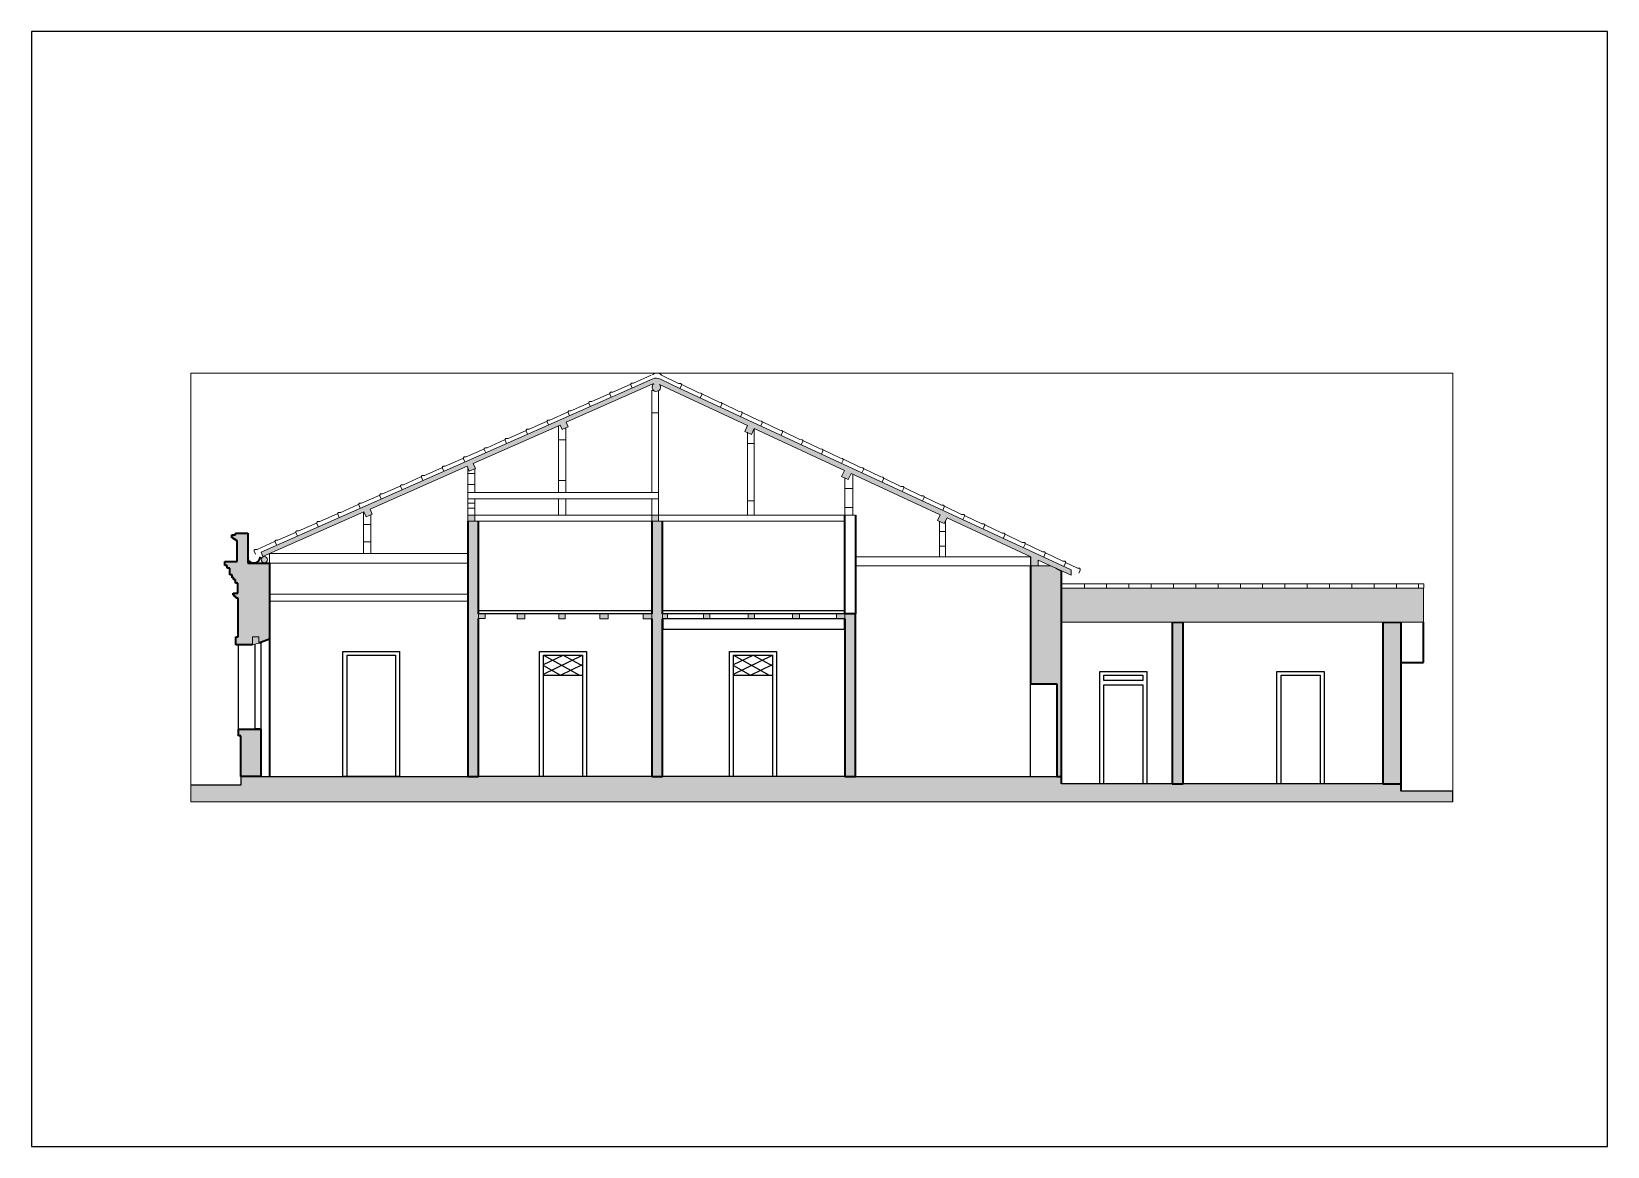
# Paper-space layout 'Layout1' of a CAD drawing. Header units: millimetres. Extents: x 21 to 318, y 103 to 313.
# The model-space entities are those that its viewports show. They can reach past a viewport. Long polylines and large blocks are cut down to what shows.
import ezdxf

# ---------------------------------------------------------------- set-up
doc = ezdxf.new("R2010")
doc.units = ezdxf.units.MM
for name, color, linetype, lineweight in [('A-ALV-___-___-EXI', 250, 'Continuous', 35), ('A-BAS-___-___-EXI', 250, 'Continuous', 25), ('A-COB-___-___-EXI', 250, 'Continuous', 13), ('A-JAN-___-___-EXI', 250, 'Continuous', 25), ('A-PIS-___-___-EXI', 250, 'Continuous', 25), ('A-POR-___-___-EXI', 250, 'Continuous', 25)]:
    doc.layers.add(name, color=color, linetype=linetype, lineweight=lineweight)

# ---------------------------------------------------------------- blocks, each defined once
blk = doc.blocks.new('A4 HORIZONTAL - A4-22878583-Não nomeada')
at = {"layer": 'A-JAN-___-___-EXI'}
for p, q in [((317.79, 313), (20.79, 313)), ((20.79, 313), (20.79, 103)), ((317.79, 103), (317.79, 313)), ((20.79, 103), (317.79, 103))]:
    blk.add_line(p, q, dxfattribs=at)

msp = doc.modelspace()

# ---------------------------------------------------------------- hatches: boundary and pattern name
at = {"layer": 'A-ALV-___-___-EXI'}
h = msp.add_hatch(color=11, dxfattribs=at)
h.paths.add_polyline_path([(-35541, -21032), (-35541, -17998), (-35888, -17998), (-35888, -21032)])
h.paths.add_polyline_path([(-39649, -21032), (-39649, -17998), (-39858, -17998), (-39858, -21032)])
h.paths.add_polyline_path([(-42027, -20895), (-41941, -20895), (-41941, -17035), (-42046, -16973), (-42149, -16926), (-42527, -16926), (-42527, -19146), (-42027, -19146)])
h.paths.add_polyline_path([(-45823, -20895), (-45823, -17828), (-46023, -17828), (-46023, -20895)])
h.paths.add_polyline_path([(-49663, -20895), (-49463, -20895), (-49463, -16088), (-49663, -16088), (-49663, -17924)])
h.paths.add_polyline_path([(-53127, -20895), (-52927, -20895), (-52927, -16088), (-53127, -16088), (-53127, -18060)])
h.paths.add_polyline_path([(-57030, -20895), (-57030, -20005), (-57453, -20005), (-57453, -20127), (-57410, -20127), (-57410, -20895)])
h.paths.add_polyline_path([(-57189, -18413), (-57189, -18266), (-57069, -18266), (-57069, -18381), (-56869, -18308), (-56869, -16874), (-57273, -16874), (-57273, -16310), (-57509, -16310), (-57509, -16340), (-57574, -16340), (-57574, -16400), (-57544, -16400), (-57544, -16425), (-57509, -16425), (-57509, -16450), (-57479, -16450), (-57479, -16843), (-57711, -16843), (-57711, -16919), (-57664, -16919), (-57664, -16973), (-57616, -16973), (-57616, -17094), (-57569, -17094), (-57569, -17150), (-57539, -17150), (-57539, -17190), (-57509, -17190), (-57509, -17254), (-57464, -17254), (-57464, -17443), (-57549, -17443), (-57549, -17477), (-57524, -17477), (-57524, -17509), (-57494, -17509), (-57494, -17536), (-57459, -17536), (-57459, -18266), (-57504, -18266), (-57504, -18413)])
at = {"layer": 'A-BAS-___-___-EXI', "true_color": 0xcb9898}
msp.add_hatch(color=253, dxfattribs=at).paths.add_polyline_path([(-39858, -21372), (-34569, -21372), (-34569, -21171), (-35541, -21171), (-35541, -21032), (-41941, -21032), (-41941, -20895), (-57410, -20895), (-57410, -21056), (-58347, -21056), (-58347, -21372), (-39881, -21372)])
at = {"layer": 'A-COB-___-___-EXI', "true_color": 0xc19a82}
h = msp.add_hatch(color=33, dxfattribs=at)
h.paths.add_polyline_path([(-57189, -18413), (-57069, -18381), (-57069, -18266), (-57189, -18266)])
h.paths.add_polyline_path([(-46179, -17924), (-46023, -17924), (-46023, -17828), (-46179, -17828)])
h.paths.add_polyline_path([(-47012, -17924), (-46879, -17924), (-46879, -17828), (-47012, -17828)])
h.paths.add_polyline_path([(-47843, -17924), (-47727, -17924), (-47727, -17828), (-47843, -17828)])
h.paths.add_polyline_path([(-48686, -17924), (-48570, -17924), (-48570, -17828), (-48686, -17828)])
h.paths.add_polyline_path([(-49463, -17924), (-49366, -17924), (-49366, -17828), (-49463, -17828)])
h.paths.add_polyline_path([(-49826, -17924), (-49663, -17924), (-49663, -17828), (-49826, -17828)])
h.paths.add_polyline_path([(-50639, -17924), (-50484, -17924), (-50484, -17828), (-50639, -17828)])
h.paths.add_polyline_path([(-51411, -17924), (-51295, -17924), (-51295, -17828), (-51411, -17828)])
h.paths.add_polyline_path([(-52200, -17924), (-52052, -17924), (-52052, -17828), (-52200, -17828)])
h.paths.add_polyline_path([(-52927, -17918), (-52802, -17918), (-52802, -17828), (-52927, -17828)])
h.paths.add_polyline_path([(-41761, -17105), (-41761, -16999), (-49131, -13588), (-49500, -13409), (-49535, -13396), (-49572, -13391), (-49609, -13395), (-49644, -13406), (-57026, -16670), (-56990, -16751), (-55086, -15909), (-55043, -16004), (-54929, -15953), (-54971, -15858), (-53143, -15049), (-53101, -15143), (-52986, -15093), (-53028, -14999), (-51390, -14274), (-51351, -14361), (-51237, -14310), (-51275, -14223), (-49655, -13507), (-49639, -13501), (-49622, -13496), (-49637, -13510), (-49648, -13527), (-49654, -13546), (-49655, -13567), (-49652, -13586), (-49643, -13605), (-49630, -13620), (-49613, -13632), (-49594, -13639), (-49574, -13641), (-49554, -13639), (-49535, -13631), (-49519, -13618), (-49507, -13602), (-49499, -13583), (-49496, -13563), (-49498, -13543), (-49505, -13524), (-49516, -13508), (-49142, -13689), (-47860, -14282), (-47911, -14393), (-47786, -14451), (-47733, -14341), (-46032, -15128), (-46085, -15242), (-45960, -15300), (-45905, -15187), (-44225, -15965), (-44275, -16074), (-44150, -16132), (-44098, -16024), (-42521, -16754), (-42521, -16926), (-42381, -16926), (-42381, -16818)])
h.paths.add_polyline_path([(-56963, -16871), (-56948, -16869), (-56933, -16863), (-56921, -16854), (-56911, -16841), (-56905, -16827), (-56903, -16811), (-56905, -16796), (-56911, -16781), (-56921, -16769), (-56933, -16759), (-56948, -16753), (-56963, -16751), (-56979, -16753), (-56993, -16759), (-57006, -16769), (-57015, -16781), (-57021, -16796), (-57023, -16811), (-57021, -16827), (-57015, -16841), (-57006, -16854), (-56993, -16863), (-56979, -16869)])
h.paths.add_polyline_path([(-53000, -16088), (-53000, -15969), (-53127, -15969), (-53127, -16088)])
h.paths.add_polyline_path([(-49535, -16088), (-49535, -15969), (-49663, -15969), (-49663, -16088)])
at = {"layer": 'A-COB-___-___-EXI'}
h = msp.add_hatch(dxfattribs=at)
h.set_pattern_fill('FP_1', color=256, style=0, pattern_type=2)
h.set_pattern_definition([(284.593, (218.694, -10547.773), (266.706827, -853.68482), [10.586, -1047.985]), (0, (204.03, -10558.02), (0, 170.737), [17.335, -249.364]), (275.527, (212.027, -10461.551), (266.70123962, -2731.7950498), [96.917, -19286.5]), (0, (0, -10545.21), (0, 170.737), [46.672, -220.027]), (0, (0, -10558.02), (0, 170.737), [45.339, -221.361]), (295.109, (196.024, -10540.944), (266.704955, -512.209688), [18.855, -1866.69]), (315.119, (184.023, -10528.992), (533.397605, -512.2160234), [16.938, -3370.555]), (329.594, (168.021, -10519.602), (2933.6971335, -1707.374979), [18.554, -3692.22]), (347.268, (145.352, -10514.48), (800.1002675, -170.737057), [23.241, -4624.951]), (354.775, (133.35, -10502.528), (266.699425, 0.002465), [18.747, -1855.944]), (346.729, (152.019, -10504.235), (2933.7003109, -682.9437309), [26.032, -5180.304]), (332.881, (177.355, -10510.21), (1066.800889, -512.209002), [22.473, -1475.739]), (317.041, (197.358, -10520.456), (2400.3028567, -2219.5884097), [20.043, -3988.616]), (84.473, (45.339, -10558.018), (1600.20891047, 16561.50692491), [96.917, -19286.5]), (83.851, (54.673, -10632.288), (266.7165164, 2561.0563396), [74.7, -4905.326]), (276.149, (204.026, -10558.018), (266.7160949, -2390.3190825), [74.7, -4905.326]), (0, (122.68, -10514.48), (0, 170.737), [22.669, -244.03]), (15.086, (97.346, -10521.309), (1866.8965114, 512.2236711), [26.241, -5221.92]), (29.949, (84.01, -10528.992), (266.7005677, 170.7371525), [15.39, -3062.618]), (41.869, (70.676, -10540.944), (533.396211, 512.216256), [17.907, -1772.8]), (64.891, (62.674, -10558.018), (533.410772, 1195.156278), [18.855, -1866.69]), (0, (45.34, -10558.02), (0, 170.737), [17.335, -249.364]), (75.407, (45.34, -10558.02), (0.001583, 170.737603), [10.586, -1047.985]), (63.981, (48.006, -10547.773), (1066.8058503, 2219.5829357), [15.199, -3024.692]), (42.959, (54.673, -10534.114), (533.4010596, 512.2125215), [20.043, -3988.616]), (27.119, (69.342, -10520.456), (266.700218, 170.736087), [22.473, -1475.739]), (13.271, (89.345, -10510.211), (2133.6004852, 512.2076294), [26.032, -5180.304]), (5.225, (114.68, -10504.235), (1600.200784, 170.725062), [18.747, -1855.944]), (296.019, (212.027, -10534.114), (266.7010626, -512.211838), [15.199, -3024.692]), (0, (220.03, -10545.21), (0, 170.737), [46.672, -220.027]), (0, (221.36, -10558.02), (0, 170.737), [45.339, -221.361])])
h.paths.add_polyline_path([(-41941, -17990), (-35121, -17990), (-35121, -17344), (-41941, -17344)])

# ---------------------------------------------------------------- linework, layer by layer
at = {"layer": 'A-ALV-___-___-EXI'}
for p, q in [((-46023, -17828), (-46023, -15969)), ((-45823, -15969), (-45823, -17828)), ((-57509, -16340), (-57509, -16310)), ((-57509, -16310), (-57273, -16310)), ((-57273, -16310), (-57273, -16874)), ((-53127, -16088), (-53127, -20895)), ((-52927, -17828), (-52927, -16088)), ((-49663, -16088), (-49663, -17828)), ((-49463, -17828), (-49463, -16088)), ((-57574, -16400), (-57574, -16340)), ((-57574, -16340), (-57509, -16340)), ((-57544, -16400), (-57574, -16400)), ((-57544, -16425), (-57544, -16400)), ((-57509, -16425), (-57544, -16425)), ((-57509, -16450), (-57509, -16425)), ((-57479, -16450), (-57509, -16450)), ((-57479, -16843), (-57479, -16450)), ((-57711, -16919), (-57711, -16843)), ((-57711, -16843), (-57479, -16843)), ((-57664, -16919), (-57711, -16919)), ((-57664, -16973), (-57664, -16919)), ((-57273, -16874), (-56869, -16874)), ((-56869, -16874), (-56869, -18308)), ((-42527, -16926), (-42527, -19146)), ((-57616, -16973), (-57664, -16973)), ((-57616, -17094), (-57616, -16973)), ((-57569, -17094), (-57616, -17094)), ((-57569, -17150), (-57569, -17094)), ((-57539, -17150), (-57569, -17150)), ((-57539, -17190), (-57539, -17150)), ((-57509, -17190), (-57539, -17190)), ((-57509, -17254), (-57509, -17190)), ((-41941, -20895), (-41941, -17035)), ((-57549, -17477), (-57549, -17443)), ((-57549, -17443), (-57464, -17443)), ((-57524, -17477), (-57549, -17477)), ((-57524, -17509), (-57524, -17477)), ((-57494, -17509), (-57524, -17509)), ((-57464, -17254), (-57509, -17254)), ((-57494, -17536), (-57494, -17509)), ((-57464, -17443), (-57464, -17254)), ((-57459, -17536), (-57494, -17536)), ((-57459, -18266), (-57459, -17536)), ((-52927, -20895), (-52927, -17918)), ((-49663, -17924), (-49663, -20895)), ((-49463, -17924), (-49463, -18118)), ((-49463, -20895), (-49463, -17924)), ((-45823, -17828), (-46023, -17828)), ((-45823, -17828), (-46023, -17828)), ((-46023, -17924), (-46023, -20895)), ((-46023, -18118), (-46023, -17924)), ((-45823, -20895), (-45823, -17828)), ((-39858, -17998), (-39858, -21032)), ((-39649, -21032), (-39649, -17998)), ((-35888, -17998), (-35888, -21032)), ((-35541, -21032), (-35541, -17998)), ((-35121, -18750), (-35121, -17990)), ((-57504, -18413), (-57504, -18266)), ((-57504, -18266), (-57459, -18266)), ((-57189, -18413), (-57504, -18413)), ((-56869, -18308), (-57069, -18381)), ((-56869, -18308), (-56869, -20895)), ((-35541, -18750), (-35121, -18750)), ((-42527, -19146), (-42027, -19146)), ((-42027, -19146), (-42027, -20895)), ((-57453, -20005), (-57030, -20005)), ((-57453, -20127), (-57453, -20005)), ((-57410, -20127), (-57453, -20127)), ((-57410, -20895), (-57410, -20127)), ((-57030, -20005), (-57138, -20005)), ((-57030, -20005), (-57030, -20895)), ((-57030, -20895), (-57410, -20895)), ((-53127, -20895), (-52927, -20895)), ((-49663, -20895), (-49463, -20895)), ((-46023, -20895), (-45823, -20895)), ((-42027, -20895), (-41941, -20895)), ((-41941, -21032), (-41941, -20895)), ((-39858, -21032), (-39649, -21032)), ((-35888, -21032), (-35541, -21032)), ((-35541, -21171), (-35541, -21032))]:
    msp.add_line(p, q, dxfattribs=at)
msp.add_arc((-57163, -16749), 124, 207.2775, 356.7225, dxfattribs=at)
at = {"layer": 'A-BAS-___-___-EXI'}
for p, q in [((-57410, -21056), (-58347, -21056)), ((-58347, -21056), (-58347, -21372)), ((-57410, -20895), (-57410, -21056)), ((-57030, -20895), (-53127, -20895)), ((-49663, -20895), (-52927, -20895)), ((-46023, -20895), (-49463, -20895)), ((-45823, -20895), (-42027, -20895)), ((-39858, -21032), (-41941, -21032)), ((-35888, -21032), (-39649, -21032)), ((-58347, -21372), (-34569, -21372)), ((-34569, -21171), (-35541, -21171)), ((-34569, -21372), (-34569, -21171))]:
    msp.add_line(p, q, dxfattribs=at)
at = {"layer": 'A-COB-___-___-EXI'}
for p, q in [((-49674, -13338), (-50004, -13484)), ((-49480, -13336), (-49156, -13493)), ((-49644, -13406), (-57026, -16670)), ((-51275, -14223), (-49655, -13507)), ((-50438, -13658), (-50452, -13672)), ((-50398, -13658), (-50438, -13658)), ((-50069, -13512), (-50398, -13658)), ((-50044, -13484), (-50058, -13498)), ((-50058, -13498), (-50058, -13518)), ((-50058, -13518), (-50032, -13577)), ((-50004, -13484), (-50044, -13484)), ((-49663, -15543), (-49663, -13623)), ((-49663, -13623), (-49627, -13623)), ((-49535, -15969), (-49535, -13630)), ((-49516, -13508), (-49142, -13689)), ((-49131, -13588), (-49500, -13409)), ((-49156, -13493), (-49116, -13495)), ((-49103, -13530), (-49131, -13588)), ((-49131, -13588), (-41761, -16999)), ((-49116, -13495), (-49102, -13510)), ((-49102, -13510), (-49103, -13530)), ((-49099, -13512), (-48775, -13669)), ((-50857, -13860), (-51187, -14006)), ((-50832, -13832), (-50846, -13846)), ((-50846, -13846), (-50846, -13866)), ((-50846, -13866), (-50820, -13925)), ((-50792, -13832), (-50832, -13832)), ((-50463, -13686), (-50792, -13832)), ((-50452, -13672), (-50452, -13692)), ((-50452, -13692), (-50426, -13751)), ((-49142, -13689), (-47860, -14282)), ((-48775, -13669), (-48735, -13671)), ((-48722, -13706), (-48750, -13764)), ((-48735, -13671), (-48721, -13686)), ((-48721, -13686), (-48722, -13706)), ((-48718, -13688), (-48394, -13845)), ((-48394, -13845), (-48354, -13847)), ((-48341, -13881), (-48369, -13940)), ((-48354, -13847), (-48340, -13862)), ((-48340, -13862), (-48341, -13881)), ((-48337, -13864), (-48013, -14021)), ((-51646, -14208), (-51975, -14354)), ((-51621, -14180), (-51635, -14194)), ((-51635, -14194), (-51635, -14214)), ((-51635, -14214), (-51609, -14273)), ((-51581, -14180), (-51621, -14180)), ((-51252, -14034), (-51581, -14180)), ((-51237, -14310), (-51275, -14223)), ((-51227, -14006), (-51241, -14020)), ((-51241, -14020), (-51241, -14040)), ((-51241, -14040), (-51215, -14099)), ((-51187, -14006), (-51227, -14006)), ((-49535, -14043), (-49663, -14043)), ((-48013, -14021), (-47973, -14023)), ((-47960, -14057), (-47988, -14116)), ((-47973, -14023), (-47959, -14037)), ((-47959, -14037), (-47960, -14057)), ((-47956, -14040), (-47632, -14197)), ((-47632, -14197), (-47592, -14199)), ((-47579, -14233), (-47608, -14292)), ((-47592, -14199), (-47579, -14213)), ((-47579, -14213), (-47579, -14233)), ((-47575, -14216), (-47251, -14373)), ((-53028, -14999), (-51390, -14274)), ((-52410, -14528), (-52424, -14542)), ((-52424, -14542), (-52424, -14562)), ((-52370, -14528), (-52410, -14528)), ((-52041, -14382), (-52370, -14528)), ((-52015, -14354), (-52030, -14368)), ((-52030, -14368), (-52030, -14388)), ((-52030, -14388), (-52003, -14447)), ((-51975, -14354), (-52015, -14354)), ((-51423, -15543), (-51423, -14289)), ((-51283, -14553), (-51423, -14553)), ((-51390, -14274), (-51351, -14361)), ((-51351, -14361), (-51237, -14310)), ((-51283, -15543), (-51283, -14331)), ((-47860, -14282), (-47911, -14393)), ((-47911, -14393), (-47786, -14451)), ((-47861, -14410), (-47861, -15969)), ((-47786, -14451), (-47733, -14341)), ((-46032, -15128), (-47733, -14341)), ((-47733, -14341), (-47733, -15969)), ((-47251, -14373), (-47211, -14375)), ((-47198, -14409), (-47227, -14468)), ((-47211, -14375), (-47198, -14389)), ((-47198, -14389), (-47198, -14409)), ((-47194, -14392), (-46870, -14549)), ((-46870, -14549), (-46830, -14551)), ((-46830, -14551), (-46817, -14565)), ((-52829, -14730), (-53159, -14876)), ((-52804, -14702), (-52818, -14716)), ((-52818, -14716), (-52818, -14736)), ((-52818, -14736), (-52792, -14795)), ((-52764, -14702), (-52804, -14702)), ((-52435, -14556), (-52764, -14702)), ((-52424, -14562), (-52398, -14621)), ((-47733, -14623), (-47861, -14623)), ((-46817, -14585), (-46846, -14644)), ((-46817, -14565), (-46817, -14585)), ((-46813, -14568), (-46489, -14725)), ((-46489, -14725), (-46449, -14727)), ((-46436, -14761), (-46465, -14820)), ((-46449, -14727), (-46436, -14741)), ((-46436, -14741), (-46436, -14761)), ((-46432, -14744), (-46108, -14901)), ((-54971, -15858), (-53143, -15049)), ((-53618, -15078), (-53947, -15224)), ((-53593, -15050), (-53607, -15064)), ((-53607, -15064), (-53607, -15084)), ((-53607, -15084), (-53581, -15143)), ((-53553, -15050), (-53593, -15050)), ((-53224, -14904), (-53553, -15050)), ((-53199, -14876), (-53213, -14890)), ((-53213, -14890), (-53213, -14910)), ((-53213, -14910), (-53186, -14969)), ((-53159, -14876), (-53199, -14876)), ((-53143, -15049), (-53101, -15143)), ((-53127, -15085), (-53127, -15969)), ((-53101, -15143), (-52986, -15093)), ((-52986, -15093), (-53028, -14999)), ((-53000, -15543), (-53000, -15099)), ((-46108, -14901), (-46068, -14903)), ((-46085, -15242), (-46032, -15128)), ((-46056, -14937), (-46084, -14996)), ((-46068, -14903), (-46055, -14917)), ((-46055, -14917), (-46056, -14937)), ((-46051, -14920), (-45727, -15077)), ((-45727, -15077), (-45688, -15079)), ((-45675, -15113), (-45703, -15172)), ((-45688, -15079), (-45674, -15093)), ((-45674, -15093), (-45675, -15113)), ((-45671, -15096), (-45347, -15253)), ((-54407, -15426), (-54736, -15572)), ((-54382, -15398), (-54396, -15412)), ((-54396, -15412), (-54396, -15432)), ((-54396, -15432), (-54369, -15491)), ((-54342, -15398), (-54382, -15398)), ((-54012, -15252), (-54342, -15398)), ((-53987, -15224), (-54001, -15238)), ((-54001, -15238), (-54001, -15258)), ((-54001, -15258), (-53975, -15317)), ((-53947, -15224), (-53987, -15224)), ((-53000, -15187), (-53127, -15187)), ((-53000, -15396), (-53127, -15396)), ((-51283, -15316), (-51423, -15316)), ((-45960, -15300), (-46085, -15242)), ((-46022, -15271), (-46022, -15991)), ((-45905, -15187), (-45960, -15300)), ((-44225, -15965), (-45905, -15187)), ((-45875, -15201), (-45875, -15969)), ((-45347, -15253), (-45307, -15255)), ((-45294, -15289), (-45322, -15348)), ((-45307, -15255), (-45293, -15269)), ((-45293, -15269), (-45294, -15289)), ((-45290, -15272), (-44966, -15429)), ((-44966, -15429), (-44926, -15431)), ((-44926, -15431), (-44912, -15445)), ((-54801, -15600), (-55130, -15746)), ((-54776, -15572), (-54790, -15586)), ((-54790, -15586), (-54790, -15606)), ((-54790, -15606), (-54764, -15665)), ((-54736, -15572), (-54776, -15572)), ((-49535, -15543), (-53127, -15543)), ((-53127, -15543), (-53127, -15663)), ((-53127, -15663), (-49535, -15663)), ((-53000, -15969), (-53000, -15663)), ((-51423, -15969), (-51423, -15663)), ((-51283, -15969), (-51283, -15663)), ((-49663, -15969), (-49663, -15663)), ((-49535, -15663), (-49535, -15543)), ((-47733, -15703), (-47861, -15703)), ((-45875, -15469), (-46022, -15469)), ((-44913, -15465), (-44941, -15524)), ((-44912, -15445), (-44913, -15465)), ((-44909, -15448), (-44585, -15605)), ((-44585, -15605), (-44545, -15607)), ((-44532, -15641), (-44560, -15700)), ((-44545, -15607), (-44531, -15621)), ((-44531, -15621), (-44532, -15641)), ((-44528, -15624), (-44204, -15781)), ((-56990, -16751), (-55086, -15909)), ((-55590, -15948), (-55919, -16094)), ((-55565, -15920), (-55579, -15934)), ((-55579, -15934), (-55579, -15954)), ((-55579, -15954), (-55553, -16013)), ((-55525, -15920), (-55565, -15920)), ((-55195, -15774), (-55525, -15920)), ((-55170, -15746), (-55184, -15760)), ((-55184, -15760), (-55184, -15780)), ((-55184, -15780), (-55158, -15839)), ((-55130, -15746), (-55170, -15746)), ((-55095, -16694), (-55095, -15913)), ((-55086, -15909), (-55043, -16004)), ((-55043, -16004), (-54929, -15953)), ((-54929, -15953), (-54971, -15858)), ((-54955, -16694), (-54955, -15965)), ((-53000, -15743), (-53127, -15743)), ((-53000, -15843), (-53127, -15843)), ((-53127, -15969), (-53127, -16088)), ((-53127, -15969), (-53000, -15969)), ((-46023, -15969), (-53127, -15969)), ((-53127, -15969), (-53127, -16088)), ((-53000, -15969), (-53000, -16088)), ((-49663, -16088), (-49663, -15969)), ((-49663, -15969), (-49535, -15969)), ((-49535, -15969), (-49535, -16088)), ((-46023, -15969), (-45823, -15969)), ((-46023, -16088), (-46023, -15969)), ((-45875, -15829), (-46022, -15829)), ((-44275, -16074), (-44225, -15965)), ((-44204, -15781), (-44164, -15783)), ((-44151, -15817), (-44179, -15876)), ((-44164, -15783), (-44150, -15797)), ((-44150, -15797), (-44151, -15817)), ((-44098, -16024), (-44150, -16132)), ((-44147, -15800), (-43823, -15957)), ((-42521, -16754), (-44098, -16024)), ((-43823, -15957), (-43783, -15959)), ((-43770, -15993), (-43798, -16052)), ((-43783, -15959), (-43769, -15973)), ((-43769, -15973), (-43770, -15993)), ((-43766, -15976), (-43442, -16133)), ((-56379, -16296), (-56708, -16442)), ((-56353, -16268), (-56368, -16282)), ((-56368, -16282), (-56368, -16302)), ((-56368, -16302), (-56341, -16361)), ((-56313, -16268), (-56353, -16268)), ((-55984, -16122), (-56313, -16268)), ((-55959, -16094), (-55973, -16108)), ((-55973, -16108), (-55973, -16128)), ((-55973, -16128), (-55947, -16187)), ((-55919, -16094), (-55959, -16094)), ((-54955, -16146), (-55095, -16146)), ((-53127, -16088), (-46023, -16088)), ((-53000, -16088), (-53127, -16088)), ((-52927, -16088), (-53000, -16088)), ((-49535, -16088), (-49663, -16088)), ((-49463, -16088), (-49535, -16088)), ((-44150, -16132), (-44275, -16074)), ((-44240, -16090), (-44240, -16754)), ((-44124, -16278), (-44240, -16278)), ((-44124, -16078), (-44124, -16754)), ((-43442, -16133), (-43402, -16135)), ((-43389, -16169), (-43417, -16228)), ((-43402, -16135), (-43388, -16149)), ((-43388, -16149), (-43389, -16169)), ((-43385, -16152), (-43061, -16309)), ((-43061, -16309), (-43021, -16311)), ((-43021, -16311), (-43007, -16325)), ((-43007, -16325), (-43008, -16345)), ((-43004, -16328), (-42680, -16485)), ((-57142, -16616), (-57156, -16630)), ((-57156, -16630), (-57156, -16650)), ((-57102, -16616), (-57142, -16616)), ((-56773, -16470), (-57102, -16616)), ((-56748, -16442), (-56762, -16456)), ((-56762, -16456), (-56762, -16476)), ((-56762, -16476), (-56736, -16535)), ((-56708, -16442), (-56748, -16442)), ((-54955, -16474), (-55095, -16474)), ((-44124, -16554), (-44240, -16554)), ((-43008, -16345), (-43036, -16404)), ((-42680, -16485), (-42640, -16487)), ((-42627, -16521), (-42655, -16580)), ((-42640, -16487), (-42626, -16501)), ((-42626, -16501), (-42627, -16521)), ((-42623, -16504), (-42299, -16661)), ((-57156, -16650), (-57130, -16709)), ((-57026, -16670), (-56990, -16751)), ((-53127, -16694), (-56869, -16694)), ((-56869, -16694), (-56869, -16874)), ((-56869, -16874), (-53127, -16874)), ((-53127, -16874), (-53127, -16694)), ((-45823, -16926), (-45823, -16754)), ((-45823, -16754), (-42527, -16754)), ((-42527, -16926), (-45823, -16926)), ((-42527, -16754), (-42527, -16926)), ((-42521, -16926), (-42527, -16926)), ((-42521, -16926), (-42521, -16754)), ((-42381, -16926), (-42521, -16926)), ((-41761, -17105), (-42381, -16818)), ((-42381, -16818), (-42381, -16926)), ((-42149, -16926), (-42381, -16926)), ((-42299, -16661), (-42259, -16663)), ((-42246, -16697), (-42275, -16756)), ((-42259, -16663), (-42246, -16677)), ((-42246, -16677), (-42246, -16697)), ((-42242, -16680), (-41918, -16837)), ((-41918, -16837), (-41878, -16839)), ((-41865, -16873), (-41894, -16931)), ((-41878, -16839), (-41865, -16853)), ((-41865, -16853), (-41865, -16873)), ((-41865, -16863), (-41641, -16972)), ((-41941, -17035), (-42046, -16973)), ((-41761, -16999), (-41761, -17105)), ((-41641, -16972), (-41601, -16973)), ((-41588, -17008), (-41616, -17066)), ((-41601, -16973), (-41587, -16988)), ((-41587, -16988), (-41588, -17008)), ((-56869, -17592), (-56869, -17458)), ((-56869, -17458), (-53127, -17458)), ((-53127, -17458), (-53127, -17592)), ((-41941, -17344), (-35121, -17344)), ((-41930, -17264), (-41510, -17264)), ((-41510, -17344), (-41510, -17264)), ((-41510, -17264), (-41090, -17264)), ((-41090, -17344), (-41090, -17264)), ((-41090, -17264), (-40670, -17264)), ((-40670, -17344), (-40670, -17264)), ((-40670, -17264), (-40250, -17264)), ((-40250, -17344), (-40250, -17264)), ((-40250, -17264), (-39830, -17264)), ((-39830, -17344), (-39830, -17264)), ((-39830, -17264), (-39410, -17264)), ((-39410, -17344), (-39410, -17264)), ((-39410, -17264), (-38990, -17264)), ((-38990, -17344), (-38990, -17264)), ((-38990, -17264), (-38570, -17264)), ((-38570, -17344), (-38570, -17264)), ((-38570, -17264), (-38150, -17264)), ((-38150, -17344), (-38150, -17264)), ((-38150, -17264), (-37730, -17264)), ((-37730, -17344), (-37730, -17264)), ((-37730, -17264), (-37310, -17264)), ((-37310, -17344), (-37310, -17264)), ((-37310, -17264), (-36890, -17264)), ((-36890, -17344), (-36890, -17264)), ((-36890, -17264), (-36470, -17264)), ((-36470, -17344), (-36470, -17264)), ((-36470, -17264), (-36050, -17264)), ((-36050, -17344), (-36050, -17264)), ((-36050, -17264), (-35630, -17264)), ((-35630, -17344), (-35630, -17264)), ((-35630, -17264), (-35210, -17264)), ((-35534, -17264), (-35114, -17264)), ((-35210, -17264), (-35210, -17344)), ((-35121, -17344), (-35121, -17990)), ((-35114, -17264), (-35114, -17344)), ((-53127, -17592), (-56869, -17592)), ((-52927, -17828), (-52927, -17768)), ((-49663, -17768), (-49663, -17828)), ((-49463, -17828), (-49463, -17768)), ((-46023, -17768), (-46023, -17828)), ((-52802, -17828), (-52927, -17828)), ((-52927, -17828), (-52927, -17918)), ((-52927, -17918), (-52802, -17918)), ((-52802, -17918), (-52802, -17828)), ((-52052, -17828), (-52200, -17828)), ((-52200, -17828), (-52200, -17924)), ((-52200, -17924), (-52052, -17924)), ((-52052, -17924), (-52052, -17828)), ((-51295, -17828), (-51411, -17828)), ((-51411, -17828), (-51411, -17924)), ((-51411, -17924), (-51295, -17924)), ((-51295, -17924), (-51295, -17828)), ((-50484, -17828), (-50639, -17828)), ((-50639, -17828), (-50639, -17924)), ((-50639, -17924), (-50484, -17924)), ((-50484, -17924), (-50484, -17828)), ((-49663, -17828), (-49826, -17828)), ((-49826, -17828), (-49826, -17924)), ((-49826, -17924), (-49663, -17924)), ((-49663, -17828), (-49663, -17924)), ((-49366, -17828), (-49463, -17828)), ((-49463, -17828), (-49463, -17924)), ((-49463, -17924), (-49366, -17924)), ((-49366, -17924), (-49366, -17828)), ((-48570, -17828), (-48686, -17828)), ((-48686, -17828), (-48686, -17924)), ((-48686, -17924), (-48570, -17924)), ((-48570, -17924), (-48570, -17828)), ((-47727, -17828), (-47843, -17828)), ((-47843, -17828), (-47843, -17924)), ((-47843, -17924), (-47727, -17924)), ((-47727, -17924), (-47727, -17828)), ((-46879, -17828), (-47012, -17828)), ((-47012, -17828), (-47012, -17924)), ((-47012, -17924), (-46879, -17924)), ((-46879, -17924), (-46879, -17828)), ((-46179, -17924), (-46179, -17828)), ((-46179, -17828), (-46023, -17828)), ((-46023, -17924), (-46179, -17924)), ((-46023, -17828), (-46023, -17924)), ((-35121, -17990), (-41941, -17990)), ((-39649, -17998), (-39858, -17998)), ((-35541, -17998), (-35888, -17998)), ((-57069, -18266), (-57189, -18266)), ((-57189, -18266), (-57189, -18413)), ((-57069, -18381), (-57189, -18413)), ((-57189, -18413), (-57069, -18381)), ((-57069, -18381), (-57069, -18266)), ((-57069, -18381), (-57030, -18367))]:
    msp.add_line(p, q, dxfattribs=at)
for centre, radius, start, end in [((-49569, -13416), 120, 43.0045, 132.8333), ((-49576, -13561), 80, 125.2566, 42.3887), ((-49587, -13663), 170, 101.9269, 113.8581), ((-49576, -13561), 170, 63.6882, 113.8581), ((-56963, -16811), 60, 0, 180), ((-56963, -16811), 60, 180, 360)]:
    msp.add_arc(centre, radius, start, end, dxfattribs=at)
at = {"layer": 'A-JAN-___-___-EXI'}
for p, q in [((-57453, -20005), (-57453, -18413)), ((-57138, -20005), (-57138, -18400)), ((-57030, -18367), (-57030, -20005))]:
    msp.add_line(p, q, dxfattribs=at)
at = {"layer": 'A-PIS-___-___-EXI'}
for p, q in [((-52927, -17768), (-49663, -17768)), ((-49463, -17768), (-46023, -17768)), ((-49663, -17828), (-52927, -17828)), ((-46023, -17828), (-49463, -17828)), ((-46023, -17924), (-49463, -17924)), ((-49463, -18118), (-46023, -18118))]:
    msp.add_line(p, q, dxfattribs=at)
at = {"layer": 'A-POR-___-___-EXI'}
for p, q in [((-55484, -20895), (-55484, -18537)), ((-55484, -18537), (-54416, -18537)), ((-55406, -20895), (-55406, -18606)), ((-55406, -18606), (-54492, -18606)), ((-54492, -18606), (-54492, -20895)), ((-54416, -18537), (-54416, -20895)), ((-51780, -20895), (-51780, -18537)), ((-51780, -18537), (-50892, -18537)), ((-51702, -18786), (-51333, -18606)), ((-51702, -18606), (-50968, -18606)), ((-51702, -20895), (-51702, -18606)), ((-51702, -18606), (-51027, -18986)), ((-51702, -18966), (-50968, -18608)), ((-51333, -18606), (-50968, -18812)), ((-50968, -18606), (-50968, -20895)), ((-50892, -18537), (-50892, -20895)), ((-48200, -20895), (-48200, -18537)), ((-48200, -18537), (-47312, -18537)), ((-48122, -18786), (-47753, -18606)), ((-48122, -18606), (-47388, -18606)), ((-48122, -20895), (-48122, -18606)), ((-48122, -18606), (-47447, -18986)), ((-48122, -18966), (-47388, -18608)), ((-47753, -18606), (-47388, -18812)), ((-47388, -18606), (-47388, -20895)), ((-47312, -18537), (-47312, -20895)), ((-51702, -18806), (-51382, -18986)), ((-51702, -18986), (-50968, -18986)), ((-51382, -18986), (-50968, -18784)), ((-48122, -18806), (-47802, -18986)), ((-48122, -18986), (-47388, -18986)), ((-47802, -18986), (-47388, -18784)), ((-41220, -21032), (-41220, -18914)), ((-41220, -18914), (-40332, -18914)), ((-41142, -19089), (-41142, -18983)), ((-41142, -18983), (-40408, -18983)), ((-40408, -18983), (-40408, -19089)), ((-40332, -18914), (-40332, -21032)), ((-37880, -21032), (-37880, -18914)), ((-37880, -18914), (-36992, -18914)), ((-37802, -21032), (-37802, -18983)), ((-37802, -18983), (-37068, -18983)), ((-37068, -18983), (-37068, -21032)), ((-36992, -18914), (-36992, -21032)), ((-42527, -20895), (-42527, -19146)), ((-40408, -19089), (-41142, -19089)), ((-41142, -19166), (-40408, -19166)), ((-41142, -21032), (-41142, -19166)), ((-40408, -19166), (-40408, -21032)), ((-54416, -20895), (-55484, -20895)), ((-54492, -20895), (-55406, -20895)), ((-50892, -20895), (-51780, -20895)), ((-50968, -20895), (-51702, -20895)), ((-47312, -20895), (-48200, -20895)), ((-47388, -20895), (-48122, -20895)), ((-40332, -21032), (-41220, -21032)), ((-40408, -21032), (-41142, -21032)), ((-36992, -21032), (-37880, -21032)), ((-37068, -21032), (-37802, -21032))]:
    msp.add_line(p, q, dxfattribs=at)

psp = doc.layouts.get("Layout1")

# ---------------------------------------------------------------- block references
at = {"layer": 'A-POR-___-___-EXI'}
psp.add_blockref('A4 HORIZONTAL - A4-22878583-Não nomeada', (0, 0), dxfattribs=at)

# ---------------------------------------------------------------- viewports
at = {"layer": 'A-COB-___-___-EXI'}
psp.add_viewport(center=(169.73, 208.29), size=(237.78, 80.7645), view_center_point=(-46457.84, -17333.69), view_height=8076.449, dxfattribs=at)

doc.saveas('drawing.dxf')
